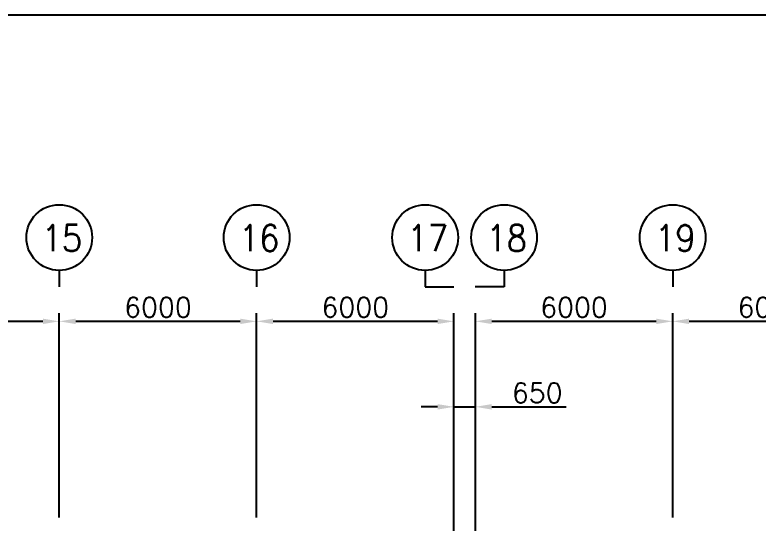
# Model space of a CAD drawing. Extents: x -59767 to 1106559, y -1290 to 1129522.
# Drawn here: x 108857 to 131485, y 618603 to 634097 of the extents above; entities that cross this region are included whole.
import ezdxf
from ezdxf.enums import TextEntityAlignment as Align

# ---------------------------------------------------------------- set-up
doc = ezdxf.new("R2010")
doc.units = 0
doc.layers.get('0').update_dxf_attribs({"linetype": 'CONTINUOUS', "lineweight": 9})
doc.layers.get('Defpoints').update_dxf_attribs({"linetype": 'CONTINUOUS', "lineweight": 9})
for name, color, linetype in [('15', 1, 'CONTINUOUS'), ('7', 7, 'CONTINUOUS'), ('DIM', 7, 'CONTINUOUS')]:
    doc.layers.add(name, color=color, linetype=linetype)
doc.layers.add('TEXT', color=3, linetype='CONTINUOUS', lineweight=9)
doc.layers.add('치수선', color=6, linetype='CONTINUOUS', lineweight=9)
doc.styles.add('ROMANS', font='romans.shx', dxfattribs={"bigfont": 'whgtxt.shx'})
doc.styles.get("Standard").update_dxf_attribs({"font": 'romans.shx', "bigfont": 'whtgtxt.shx'})
doc.dimstyles.new('ISO-25', dxfattribs={"dimscale": 200, "dimtxt": 3, "dimasz": 2.5, "dimexe": 1.25, "dimexo": 0.625, "dimtad": 1, "dimdec": 0, "dimdsep": 46, "dimtxsty": 'Standard', "dimcen": 2.5, "dimadec": 0, "dimazin": 0, "dimtp": 0.1, "dimtm": 0.1, "dimtfac": 0.6, "dimtdec": 0, "dimtmove": 0, "dimatfit": 3, "dimfxl": 1, "dimtvp": 1, "dimtolj": 1, "dimarcsym": 0})

# ---------------------------------------------------------------- blocks, each defined once
blk = doc.blocks.new('*D135')
at = {"layer": 'Defpoints', "color": 0}
for p in [(128857, 624772), (128857, 618679), (134857, 618679)]:
    blk.add_point(p, dxfattribs=at)
at = {"layer": '치수선', "color": 0, "lineweight": -2}
for p, q in [((128857, 618804), (128857, 625022)), ((134857, 618804), (134857, 625022)), ((134357, 624772), (129357, 624772))]:
    blk.add_line(p, q, dxfattribs=at)
at = {"layer": '치수선', "color": 0}
for points in [[(129357, 624855), (129357, 624689), (128857, 624772)], [(134357, 624689), (134357, 624855), (134857, 624772)]]:
    blk.add_solid(points, dxfattribs=at)
at = {"layer": '치수선', "color": 0, "insert": (131857, 625197), "char_height": 600, "attachment_point": 5}
blk.add_mtext('\\A1;6000', dxfattribs=at)
blk = doc.blocks.new('*D136')
at = {"layer": 'Defpoints', "color": 0}
for p in [(122857, 624772), (122857, 618679), (128857, 618679)]:
    blk.add_point(p, dxfattribs=at)
at = {"layer": '치수선', "color": 0, "lineweight": -2}
for p, q in [((122857, 618804), (122857, 625022)), ((128857, 618804), (128857, 625022)), ((128357, 624772), (123357, 624772))]:
    blk.add_line(p, q, dxfattribs=at)
at = {"layer": '치수선', "color": 0}
for points in [[(123357, 624855), (123357, 624689), (122857, 624772)], [(128357, 624689), (128357, 624855), (128857, 624772)]]:
    blk.add_solid(points, dxfattribs=at)
at = {"layer": '치수선', "color": 0, "insert": (125857, 625197), "char_height": 600, "attachment_point": 5}
blk.add_mtext('\\A1;6000', dxfattribs=at)
blk = doc.blocks.new('*D137')
at = {"layer": 'Defpoints', "color": 0}
for p in [(122857, 622171), (122207, 617879), (122857, 617879)]:
    blk.add_point(p, dxfattribs=at)
at = {"layer": '치수선', "color": 0, "lineweight": -2}
for p, q in [((122207, 618004), (122207, 622421)), ((122857, 618004), (122857, 622421)), ((121707, 622171), (121207, 622171)), ((122207, 622171), (122857, 622171)), ((123357, 622171), (125619, 622171))]:
    blk.add_line(p, q, dxfattribs=at)
at = {"layer": '치수선', "color": 0}
for points in [[(121707, 622087), (121707, 622254), (122207, 622171)], [(123357, 622254), (123357, 622087), (122857, 622171)]]:
    blk.add_solid(points, dxfattribs=at)
at = {"layer": '치수선', "color": 0, "insert": (124738, 622596), "char_height": 600, "attachment_point": 5}
blk.add_mtext('\\A1;650', dxfattribs=at)
blk = doc.blocks.new('*D138')
at = {"layer": 'Defpoints', "color": 0}
for p in [(116207, 624772), (116207, 618679), (122207, 618679)]:
    blk.add_point(p, dxfattribs=at)
at = {"layer": '치수선', "color": 0, "lineweight": -2}
for p, q in [((116207, 618804), (116207, 625022)), ((122207, 618804), (122207, 625022)), ((121707, 624772), (116707, 624772))]:
    blk.add_line(p, q, dxfattribs=at)
at = {"layer": '치수선', "color": 0}
for points in [[(116707, 624855), (116707, 624689), (116207, 624772)], [(121707, 624689), (121707, 624855), (122207, 624772)]]:
    blk.add_solid(points, dxfattribs=at)
at = {"layer": '치수선', "color": 0, "insert": (119207, 625197), "char_height": 600, "attachment_point": 5}
blk.add_mtext('\\A1;6000', dxfattribs=at)
blk = doc.blocks.new('*D139')
at = {"layer": 'Defpoints', "color": 0}
for p in [(110207, 624772), (110207, 618679), (116207, 618679)]:
    blk.add_point(p, dxfattribs=at)
at = {"layer": '치수선', "color": 0, "lineweight": -2}
for p, q in [((110207, 618804), (110207, 625022)), ((116207, 618804), (116207, 625022)), ((115707, 624772), (110707, 624772))]:
    blk.add_line(p, q, dxfattribs=at)
at = {"layer": '치수선', "color": 0}
for points in [[(110707, 624855), (110707, 624689), (110207, 624772)], [(115707, 624689), (115707, 624855), (116207, 624772)]]:
    blk.add_solid(points, dxfattribs=at)
at = {"layer": '치수선', "color": 0, "insert": (113207, 625197), "char_height": 600, "attachment_point": 5}
blk.add_mtext('\\A1;6000', dxfattribs=at)
blk = doc.blocks.new('*D140')
at = {"layer": 'Defpoints', "color": 0}
for p in [(104207, 624772), (104207, 618679), (110207, 618679)]:
    blk.add_point(p, dxfattribs=at)
at = {"layer": '치수선', "color": 0, "lineweight": -2}
for p, q in [((104207, 618804), (104207, 625022)), ((110207, 618804), (110207, 625022)), ((109707, 624772), (104707, 624772))]:
    blk.add_line(p, q, dxfattribs=at)
at = {"layer": '치수선', "color": 0}
for points in [[(104707, 624855), (104707, 624689), (104207, 624772)], [(109707, 624689), (109707, 624855), (110207, 624772)]]:
    blk.add_solid(points, dxfattribs=at)
at = {"layer": '치수선', "color": 0, "insert": (107207, 625197), "char_height": 600, "attachment_point": 5}
blk.add_mtext('\\A1;6000', dxfattribs=at)
blk = doc.blocks.new('BUBBLE')
blk.add_line((0, -600), (0, -900))
blk.add_circle((0, 0), 600)

msp = doc.modelspace()

# ---------------------------------------------------------------- linework, layer by layer
at = {"layer": '15'}
msp.add_line((178754.5, 634096.6), (2838.9, 634071.4), dxfattribs=at)
at = {"layer": 'DIM', "linetype": 'Continuous'}
for p, q in [((121331.8, 625821.9), (122206.8, 625821.9)), ((123731.8, 625821.9), (122856.8, 625821.9))]:
    msp.add_line(p, q, dxfattribs=at)

# ---------------------------------------------------------------- block references
at = {"layer": '7', "color": 7, "xscale": 1.666666666627862, "yscale": 1.666666666627862, "zscale": 1.666666666627862}
for p in [(110206.8, 627321.9), (116206.8, 627321.9), (121331.8, 627321.9), (123731.8, 627321.9), (128856.8, 627321.9)]:
    msp.add_blockref('BUBBLE', p, dxfattribs=at)

# ---------------------------------------------------------------- texts
at = {"layer": 'TEXT', "color": 7, "style": 'ROMANS', "width": 0.9}
for s, p in [('15', (110286.3, 627304.3)), ('16', (116286.3, 627304.3)), ('17', (121411.3, 627304.3)), ('18', (123811.3, 627304.3)), ('19', (128936.3, 627304.3))]:
    msp.add_text(s, height=800, dxfattribs=at).set_placement(p, align=Align.MIDDLE)

# ---------------------------------------------------------------- dimensions: what is measured, and where the dimension line sits
at = {"layer": '치수선'}
for base, p1, p2, picture, middle in [((104206.8, 624771.9), (110206.8, 618679.1), (104206.8, 618679.1), '*D140', (107206.8, 625196.9)), ((110206.8, 624771.9), (116206.8, 618679.1), (110206.8, 618679.1), '*D139', (113206.8, 625196.9)), ((116206.8, 624771.9), (122206.8, 618679.1), (116206.8, 618679.1), '*D138', (119206.8, 625196.9)), ((122856.8, 624771.9), (128856.8, 618679.1), (122856.8, 618679.1), '*D136', (125856.8, 625196.9)), ((128856.8, 624771.9), (134856.8, 618679.1), (128856.8, 618679.1), '*D135', (131856.8, 625196.9)), ((122856.8, 622170.8), (122206.8, 617879.1), (122856.8, 617879.1), '*D137', (124737.8, 622595.8))]:
    dim = msp.add_linear_dim(base=base, p1=p1, p2=p2, dimstyle='ISO-25', dxfattribs=at)
    dim.commit()
    dim.dimension.update_dxf_attribs({"geometry": picture, "text_midpoint": middle})

doc.saveas('drawing.dxf')
